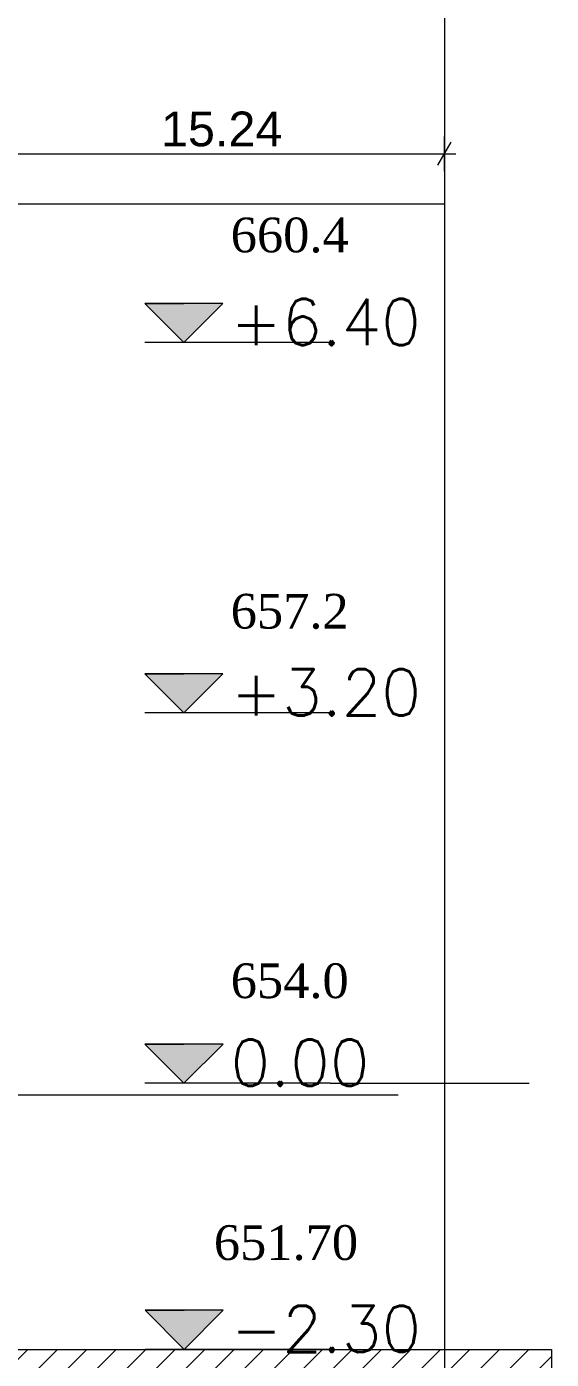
# Model space of a CAD drawing. Header units: millimetres. Extents: x 475616349 to 476941521, y 4620115302 to 4621446928.
# Drawn here: x 476689896 to 476694428, y 4620517234 to 4620528751 of the extents above; entities that cross this region are included whole.
import ezdxf

# ---------------------------------------------------------------- set-up
doc = ezdxf.new("R2010")
doc.units = ezdxf.units.MM
doc.header["$MEASUREMENT"] = 0
for name, color, linetype, lineweight in [('0_Pen_No__1_Pen_No__250', 7, 'Continuous', 0), ('0_Pen_No__250_Pen_No__142', 142, 'Continuous', 0), ('2D Drafting - General_Pen_No__7_Pen_No__250', 7, 'Continuous', 0), ('2D Drafting - General_Pen_No__7_Pen_No__7', 7, 'Continuous', 0), ('New_New_piketebi_Pen_No__7_Pen_No__1', 1, 'Continuous', 0), ('New_reg_nak_Pen_No__32', 1, 'Continuous', 0), ('New_Site & Landscape - Terrain_Pen_No__250', 7, 'Continuous', 0), ('New_Structural - Bearing_Pen_No__1', 1, 'Continuous', 0), ('zoma_Pen_No__1', 1, 'Continuous', 0), ('zoma_Pen_No__1_Pen_No__142', 142, 'Continuous', 0)]:
    doc.layers.add(name, color=color, linetype=linetype, lineweight=lineweight)
doc.layers.add('zoma', color=7, linetype='Continuous')
doc.styles.add('GENERATED_STYLE_2', font='arial.ttf')
doc.styles.add('GENERATED_STYLE_8', font='times.ttf')
doc.linetypes.add('Break', pattern='A,0,[1,бѓЎбѓђбѓ®бѓљбѓ\x98бѓ\x98 #13 nika1.Shx,S=15.679026,R=0,X=0,Y=0],-1975.557214,0', length=1975.557214)
doc.dimstyles.new('GENERATED_STYLE__4', dxfattribs={"dimtxt": 300, "dimasz": 152, "dimexe": 0.18, "dimexo": 3, "dimgap": 0.09, "dimtad": 1, "dimtih": 1, "dimtoh": 1, "dimlfac": 0.001, "dimzin": 0, "dimdsep": 46, "dimtxsty": 'GENERATED_STYLE_2', "dimblk": 'ARROWHEAD_2', "dimblk1": 'ARROWHEAD_2', "dimblk2": 'ARROWHEAD_2', "dimcen": 0.09, "dimclrd": 1, "dimclre": 1, "dimclrt": 1, "dimadec": 0, "dimazin": 0, "dimtfac": 1, "dimtdec": 4, "dimtmove": 0, "dimatfit": 3, "dimfxl": 1, "dimtolj": 1, "dimtzin": 0, "dimarcsym": 0})

# ---------------------------------------------------------------- blocks, each defined once
blk = doc.blocks.new('*D2071', base_point=(476577134, 4620325126))
at = {"layer": 'zoma_Pen_No__1', "color": 1, "linetype": 'Continuous', "lineweight": 0, "transparency": 16777216}
for p, q in [((476689632, 4620527503), (476689632, 4620527803)), ((476693506, 4620527503), (476693506, 4620527803)), ((476689690, 4620527753), (476689574, 4620527553)), ((476693448, 4620527553), (476693564, 4620527753)), ((476689534, 4620527653), (476689632, 4620527653)), ((476689632, 4620527653), (476693506, 4620527653)), ((476693506, 4620527653), (476693604, 4620527653))]:
    blk.add_line(p, q, dxfattribs=at)
at = {"layer": 'zoma_Pen_No__1', "color": 1, "lineweight": 0, "transparency": 16777216, "insert": (476691056, 4620527713), "char_height": 300, "attachment_point": 7, "style": 'GENERATED_STYLE_2'}
blk.add_mtext('\\A1;{\\pql;\\fArial CYR|b0|i0|c204|p34;15.24}', dxfattribs=at)
blk = doc.blocks.new('ARROWHEAD_2')
at = {"color": 0, "linetype": 'Continuous', "lineweight": 0}
for p, q in [((0, 0), (-1, 0)), ((-0.378, -0.655), (0.378, 0.655))]:
    blk.add_line(p, q, dxfattribs=at)

msp = doc.modelspace()

# ---------------------------------------------------------------- hatches: boundary and pattern name
at = {"layer": '0_Pen_No__250_Pen_No__142', "linetype": 'Continuous', "lineweight": 0}
for points in [[(476691253.215, 4620526020.385), (476691590.744, 4620526358.078), (476690915.522, 4620526357.913)], [(476691253.996, 4620522820.385), (476691591.525, 4620523158.078), (476690916.303, 4620523157.914)], [(476691254.778, 4620519620.562), (476691592.306, 4620519958.255), (476690917.084, 4620519958.091)], [(476691255.977, 4620517320.302), (476691593.505, 4620517657.996), (476690918.283, 4620517657.831)]]:
    msp.add_hatch(color=142, dxfattribs=at).paths.add_polyline_path(points)
at = {"layer": '2D Drafting - General_Pen_No__7_Pen_No__7', "linetype": 'Continuous', "lineweight": 0}
h = msp.add_hatch(dxfattribs=at)
h.set_pattern_fill('MASONRY_BLOCK', style=0, pattern_type=2)
h.set_pattern_definition([(45, (476577134.07, 4620325125.74), (-127.27922, 127.27922), [])])
h.paths.add_polyline_path([(476694428.066, 4620517320.282), (476694428.066, 4620516820.283), (476638024.67, 4620516820.283), (476638024.67, 4620517320.273), (476652661.483, 4620517320.304)])

# ---------------------------------------------------------------- linework, layer by layer
at = {"layer": '0_Pen_No__1_Pen_No__250', "color": 7, "linetype": 'Continuous', "lineweight": 0, "flags": 128}
for points in [[(476691253.215, 4620526020.385), (476690915.522, 4620526357.913), (476691253.133, 4620526357.996)], [(476691253.215, 4620526020.385), (476691590.744, 4620526358.078), (476691253.133, 4620526357.996)], [(476692515.604, 4620526020.693), (476690915.604, 4620526020.302)], [(476691253.996, 4620522820.385), (476690916.303, 4620523157.914), (476691253.914, 4620523157.996)], [(476691253.996, 4620522820.385), (476691591.525, 4620523158.078), (476691253.914, 4620523157.996)], [(476692516.385, 4620522820.693), (476690916.385, 4620522820.302)], [(476691254.778, 4620519620.562), (476690917.084, 4620519958.091), (476691254.695, 4620519958.173)], [(476691254.778, 4620519620.562), (476691592.306, 4620519958.255), (476691254.695, 4620519958.173)], [(476692517.166, 4620519620.87), (476690917.167, 4620519620.48)], [(476691255.977, 4620517320.302), (476690918.283, 4620517657.831), (476691255.894, 4620517657.914)], [(476691255.977, 4620517320.302), (476691593.505, 4620517657.996), (476691255.894, 4620517657.914)], [(476692518.365, 4620517320.611), (476690918.365, 4620517320.22)]]:
    msp.add_lwpolyline(points, dxfattribs=at)
at = {"layer": '0_Pen_No__250_Pen_No__142', "color": 142, "linetype": 'Continuous', "lineweight": 0, "flags": 128}
for points in [[(476691253.215, 4620526020.385), (476691590.744, 4620526358.078), (476690915.522, 4620526357.913)], [(476691253.996, 4620522820.385), (476691591.525, 4620523158.078), (476690916.303, 4620523157.914)], [(476691254.778, 4620519620.562), (476691592.306, 4620519958.255), (476690917.084, 4620519958.091)], [(476691255.977, 4620517320.302), (476691593.505, 4620517657.996), (476690918.283, 4620517657.831)]]:
    msp.add_lwpolyline(points, close=True, dxfattribs=at)
at = {"layer": '2D Drafting - General_Pen_No__7_Pen_No__250', "color": 7, "linetype": 'Continuous', "lineweight": 0, "flags": 128}
msp.add_lwpolyline([(476694428.066, 4620517320.282), (476694428.066, 4620516820.283), (476638024.67, 4620516820.283), (476638024.67, 4620517320.273), (476652661.483, 4620517320.304)], close=True, dxfattribs=at)
at = {"layer": 'New_reg_nak_Pen_No__32', "color": 1, "linetype": 'Continuous', "lineweight": 0}
msp.add_line((476692517.166, 4620519620.87), (476694237.547, 4620519620.87), dxfattribs=at)
at = {"layer": 'New_Site & Landscape - Terrain_Pen_No__250', "color": 7, "linetype": 'Continuous', "lineweight": 0}
msp.add_line((476689632.042, 4620519520.362), (476693106.241, 4620519520.362), dxfattribs=at)
at = {"layer": 'New_Structural - Bearing_Pen_No__1', "color": 1, "linetype": 'Continuous', "lineweight": 0}
msp.add_line((476693506.181, 4620538139.965), (476693506.181, 4620511408.639), dxfattribs=at)
at = {"layer": 'New_Structural - Bearing_Pen_No__1', "color": 1, "linetype": 'Break', "lineweight": 0}
msp.add_line((476689562.134, 4620527219.771), (476693506.181, 4620527219.771), dxfattribs=at)

# ---------------------------------------------------------------- texts
at = {"layer": 'New_New_piketebi_Pen_No__7_Pen_No__1', "color": 1, "linetype": 'Continuous', "lineweight": 0, "char_height": 300, "attachment_point": 4, "style": 'GENERATED_STYLE_8'}
for s, insert in [('\\A1;{\\pql;\\fTimes New Roman|b0|i0|c0|p18;6\\fTimes New Roman|b0|i0|c0|p18;6\\fTimes New Roman|b0|i0|c0|p18;0.4}', (476691658.134, 4620526947.616)), ('\\A1;{\\pql;\\fTimes New Roman|b0|i0|c0|p18;6\\fTimes New Roman|b0|i0|c0|p18;5\\fTimes New Roman|b0|i0|c0|p18;7.2}', (476691658.134, 4620523696.308)), ('\\A1;{\\pql;\\fTimes New Roman|b0|i0|c0|p18;6\\fTimes New Roman|b0|i0|c0|p18;5\\fTimes New Roman|b0|i0|c0|p18;4.0}', (476691658.134, 4620520502.681)), ('\\A1;{\\pql;\\fTimes New Roman|b0|i0|c0|p18;6\\fTimes New Roman|b0|i0|c0|p18;5\\fTimes New Roman|b0|i0|c0|p18;1.70}', (476691512.717, 4620518240.148))]:
    msp.add_mtext(s, dxfattribs=dict(at, insert=insert))
at = {"layer": 'zoma_Pen_No__1_Pen_No__142', "color": 142, "linetype": 'Continuous', "lineweight": 0, "char_height": 400, "attachment_point": 7, "rotation": 0.0139872}
for s, insert in [('\\A1;{\\pql;\\Ftxt.shx;+\\Ftxt.shx;6\\Ftxt.shx;.40}', (476691655.53, 4620525997.437)), ('\\A1;{\\pql;\\Ftxt.shx;+\\Ftxt.shx;3\\Ftxt.shx;.20}', (476691656.311, 4620522797.438)), ('\\A1;{\\pql;\\Ftxt.shx;0\\Ftxt.shx;.00}', (476691657.092, 4620519597.615)), ('\\A1;{\\pql;\\Ftxt.shx;-2.\\Ftxt.shx;30}', (476691658.291, 4620517297.355))]:
    msp.add_mtext(s, dxfattribs=dict(at, insert=insert))

# ---------------------------------------------------------------- dimensions: what is measured, and where the dimension line sits
at = {"layer": 'zoma', "color": 1, "linetype": 'Continuous', "lineweight": 0}
dim = msp.add_linear_dim(base=(476693506.181, 4620527652.673), p1=(476689632.042, 4620527652.673), p2=(476693506.181, 4620527529.246), text='15.24', dimstyle='GENERATED_STYLE__4', dxfattribs=at)
dim.commit()
dim.dimension.update_dxf_attribs({"geometry": '*D2071', "text_midpoint": (476691560.199, 4620527862.673), "dimtype": 160})

doc.saveas('drawing.dxf')
